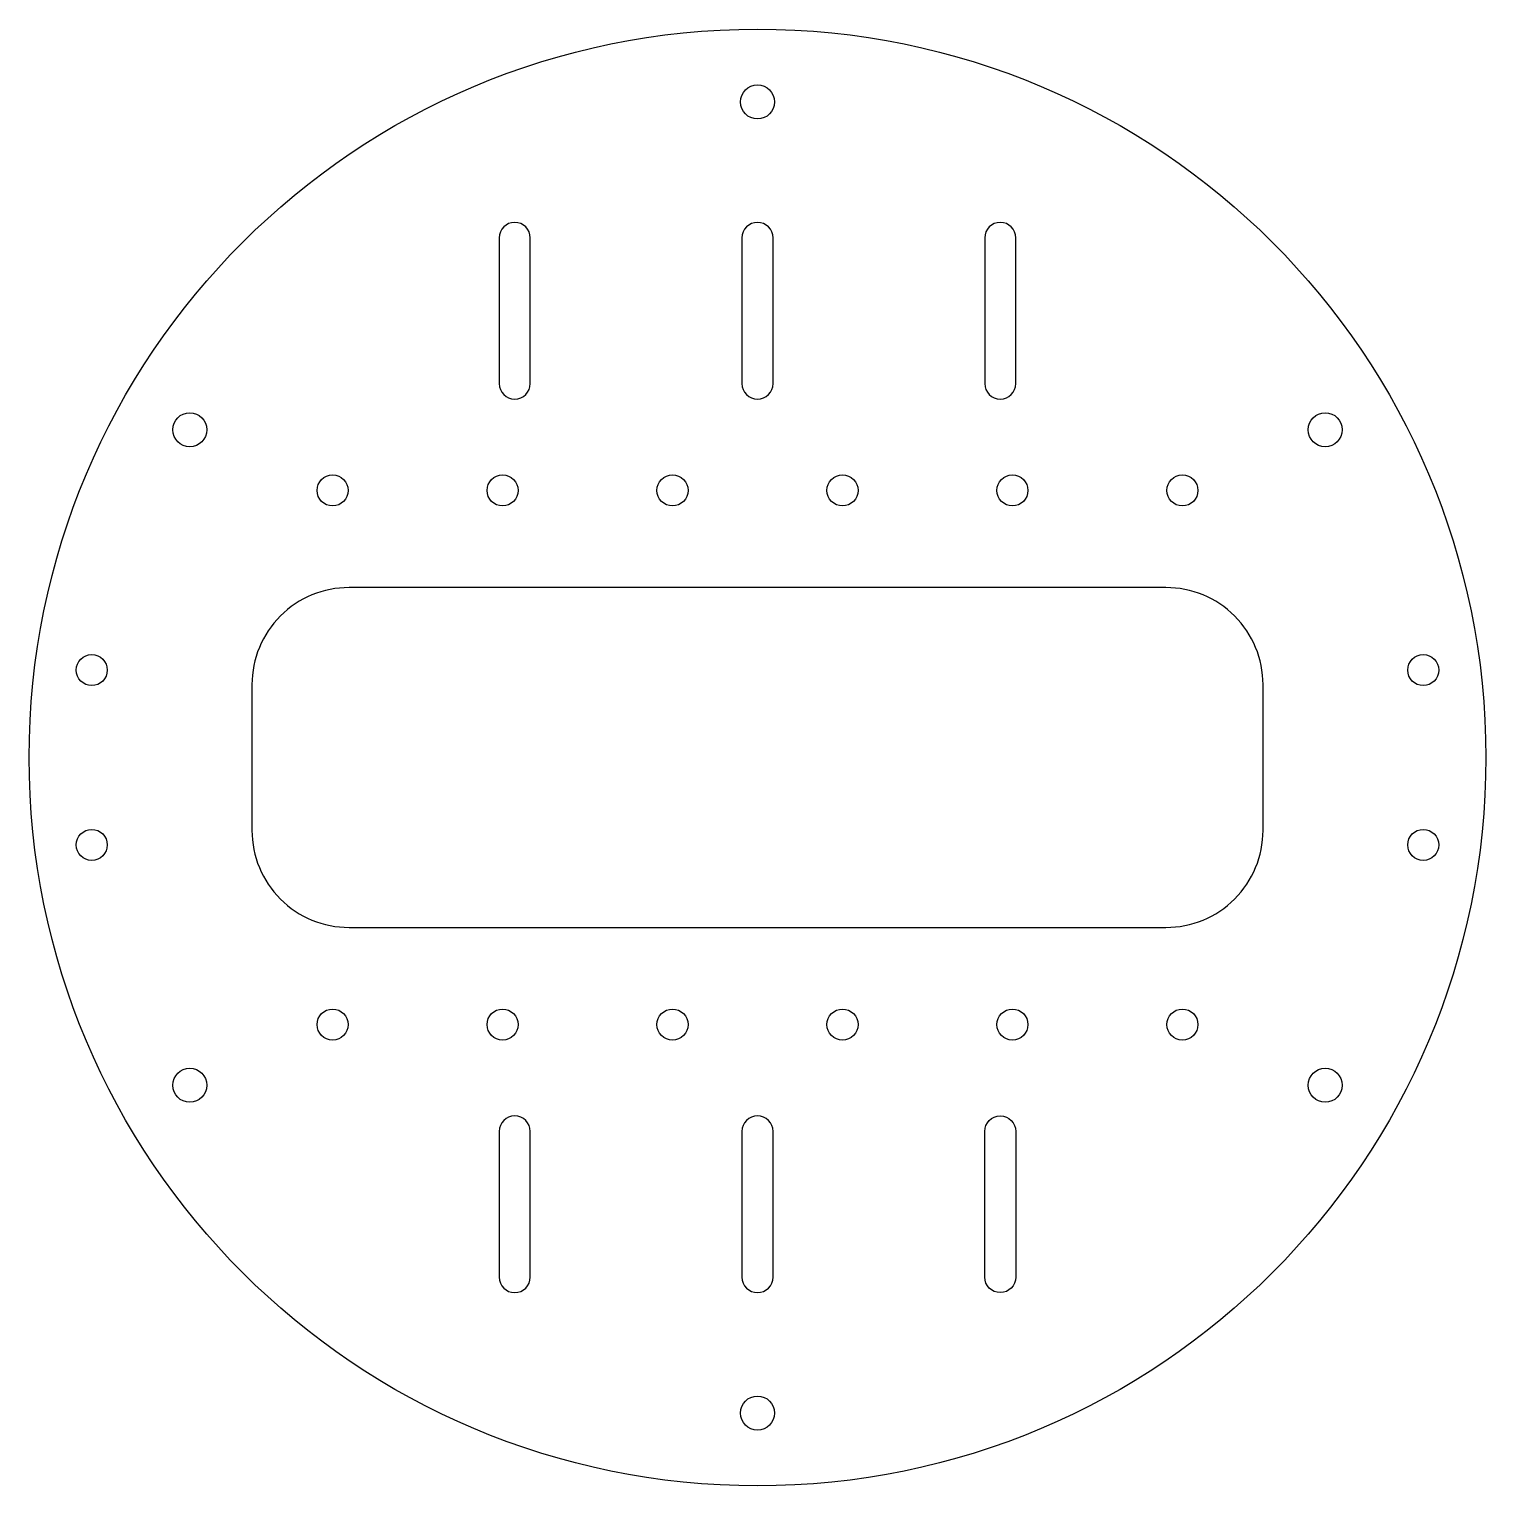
# Model space of a CAD drawing. Header units: millimetres. Extents: x -150 to 150, y -150 to 150.
import ezdxf

# ---------------------------------------------------------------- set-up
doc = ezdxf.new("R2010")
doc.units = ezdxf.units.MM
doc.layers.get('0').update_dxf_attribs({"linetype": 'CONTINUOUS'})

msp = doc.modelspace()

# ---------------------------------------------------------------- linework, layer by layer
for points in [[(-53.2, 107), (-53.2, 77, 1), (-46.8, 77), (-46.8, 107, 1)], [(3.2, 77), (3.2, 107, 1), (-3.2, 107), (-3.2, 77, 1)], [(46.8, 107), (46.8, 77, 1), (53.2, 77), (53.2, 107, 1)], [(-104.11, 15), (-104.11, -15, 0.414214), (-84.11, -35), (84.11, -35, 0.414214), (104.11, -15), (104.11, 15, 0.414214), (84.11, 35), (-84.11, 35, 0.414214)], [(-46.8, -107), (-46.8, -77, 1), (-53.2, -77), (-53.2, -107, 1)], [(-3.2, -77), (-3.2, -107, 1), (3.2, -107), (3.2, -77, 1)], [(46.8, -77, -1), (53.2, -77), (53.2, -107, -1), (46.8, -107)]]:
    msp.add_lwpolyline(points, format="xyb", close=True)
for centre, radius in [((0, 0), 150), ((0, 135), 3.5), ((-116.91, 67.5), 3.5), ((116.91, 67.5), 3.5), ((-87.5, 55), 3.2), ((-52.5, 55), 3.2), ((-17.5, 55), 3.2), ((17.5, 55), 3.2), ((52.5, 55), 3.2), ((87.5, 55), 3.2), ((-137.11, 18), 3.2), ((137.11, 18), 3.2), ((-137.11, -18), 3.2), ((137.11, -18), 3.2), ((-87.5, -55), 3.2), ((-52.5, -55), 3.2), ((-17.5, -55), 3.2), ((17.5, -55), 3.2), ((52.5, -55), 3.2), ((87.5, -55), 3.2), ((-116.91, -67.5), 3.5), ((116.91, -67.5), 3.5), ((0, -135), 3.5)]:
    msp.add_circle(centre, radius)

doc.saveas('drawing.dxf')
